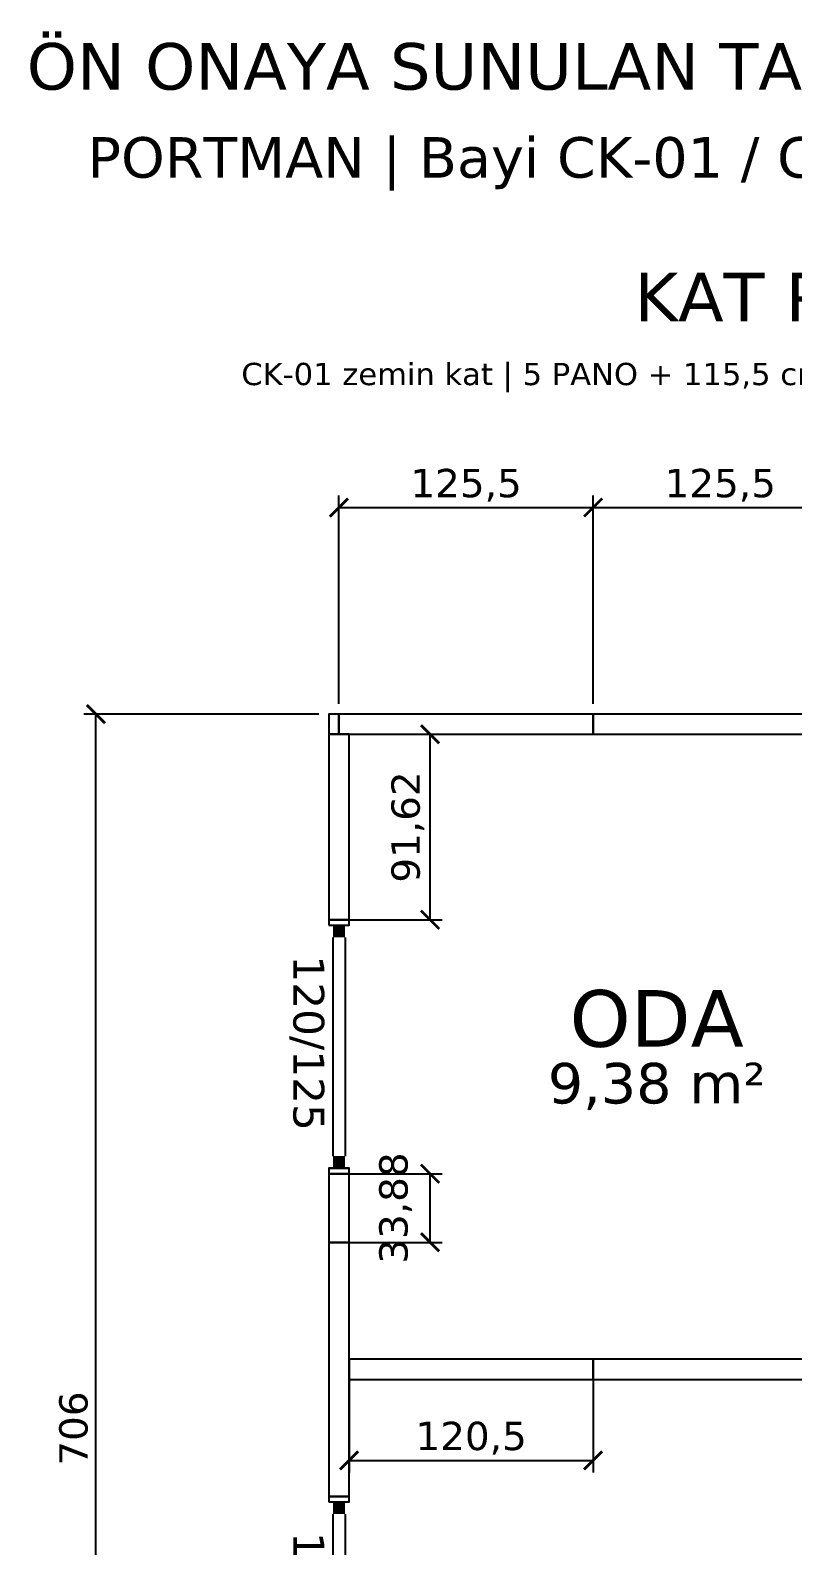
# Model space of a CAD drawing. Header units: centimetres. Extents: x -135 to 4099, y -1210 to 1044.
# Drawn here: x 906 to 1282, y 295 to 1044 of the extents above; entities that cross this region are included whole.
import ezdxf
from ezdxf.enums import TextEntityAlignment as Align

# ---------------------------------------------------------------- set-up
doc = ezdxf.new("R2010")
doc.units = ezdxf.units.CM
for name, color, linetype in [('DIS_DUVAR_100', 30, 'Continuous'), ('IC_DUVAR_100', 30, 'Continuous'), ('KOSE_PROFIL_100', 8, 'Continuous'), ('ODA_ADLARI', 7, 'Continuous'), ('OLCULER', 7, 'Continuous'), ('OZEL_PANEL_OLCU_CM', 3, 'Continuous'), ('PENCERE', 10, 'Continuous'), ('PORTMAN_INFO', 7, 'Continuous')]:
    doc.layers.add(name, color=color, linetype=linetype)
doc.styles.add('PORTMAN', font='DejaVuSans.ttf')
doc.styles.get("Standard").update_dxf_attribs({"font": 'DejaVuSans.ttf'})
doc.dimstyles.new('PORTMAN', dxfattribs={"dimtxt": 14, "dimasz": 9, "dimexe": 6, "dimexo": 5, "dimgap": 4, "dimtad": 1, "dimtxsty": 'PORTMAN', "dimblk": 'ARCHTICK', "dimcen": 2.5, "dimazin": 3, "dimtfac": 0.5, "dimtmove": 2, "dimatfit": 3})

# ---------------------------------------------------------------- blocks, each defined once
blk = doc.blocks.new('BOM_D01_1255p0_DIS_DOLU')
blk.add_lwpolyline([(0, 0), (10, 0), (10, 125.5), (0, 125.5)], close=True)
blk = doc.blocks.new('BOM_I14_1205p0_IC_DOLU')
blk.add_lwpolyline([(0, 0), (10, 0), (10, 120.5), (0, 120.5)], close=True)
blk = doc.blocks.new('BOM_I15_1255p0_IC_DOLU')
blk.add_lwpolyline([(0, 0), (10, 0), (10, 125.5), (0, 125.5)], close=True)
blk = doc.blocks.new('kaynak-pencere-120x125')
at = {"layer": 'PENCERE', "color": 1}
for p, q in [((53387.01, 8192.86), (53397.01, 8192.86)), ((53389.01, 8186.86), (53389.01, 8078.86)), ((53395.01, 8186.86), (53395.01, 8078.86)), ((53387.01, 8072.86), (53397.01, 8072.86))]:
    blk.add_line(p, q, dxfattribs=at)
for points in [[(53389.01, 8192.86), (53389.01, 8186.86), (53395.01, 8192.86), (53395.01, 8186.86)], [(53389.01, 8072.86), (53389.01, 8078.86), (53395.01, 8072.86), (53395.01, 8078.86)]]:
    blk.add_solid(points, dxfattribs=at)
at = {"layer": 'PENCERE', "color": 0, "lineweight": 25}
blk.add_text('120/125', height=15.217, rotation=270, dxfattribs=at).set_placement((53369.52, 8178.03))
blk = doc.blocks.new('BOM_P05_PENCERE_1200x1250')
at = {"layer": 'PENCERE'}
blk.add_blockref('kaynak-pencere-120x125', (0, 0), dxfattribs=at)
blk = doc.blocks.new('BOM_D13_1255p0_DIS_P120x125')
for points in [[(0, 122.75), (10, 122.75), (10, 125.5), (0, 125.5)], [(0, 0), (10, 0), (10, 2.75), (0, 2.75)]]:
    blk.add_lwpolyline(points, close=True)
at = {"layer": 'PENCERE'}
blk.add_blockref('BOM_P05_PENCERE_1200x1250', (-53387.006, -8070.111), dxfattribs=at)
blk = doc.blocks.new('BOM_D14_338p8_DIS_DOLU')
blk.add_lwpolyline([(0, 0), (10, 0), (10, 33.875), (0, 33.875)], close=True)
blk = doc.blocks.new('BOM_D15_916p2_DIS_DOLU')
blk.add_lwpolyline([(0, 0), (10, 0), (10, 91.625), (0, 91.625)], close=True)
blk = doc.blocks.new('BOM_B02_DIS_KOSE_50x100')
blk.add_lwpolyline([(0, 0), (5, 0), (5, 10), (0, 10)], close=True)
blk = doc.blocks.new('_ARCHTICK')
at = {"color": 0, "linetype": 'BYBLOCK', "const_width": 0.15}
blk.add_lwpolyline([(-0.5, -0.5), (0.5, 0.5)], dxfattribs=at)

msp = doc.modelspace()

# ---------------------------------------------------------------- block references
at = {"layer": 'DIS_DUVAR_100', "rotation": 270}
for p in [(1058, 706), (1183.5, 706)]:
    msp.add_blockref('BOM_D01_1255p0_DIS_DOLU', p, dxfattribs=at)
at = {"layer": 'DIS_DUVAR_100'}
for name, p in [('BOM_D15_916p2_DIS_DOLU', (1053, 604.375)), ('BOM_D13_1255p0_DIS_P120x125', (1053, 478.875)), ('BOM_D14_338p8_DIS_DOLU', (1053, 445)), ('BOM_D01_1255p0_DIS_DOLU', (1053, 319.5)), ('BOM_D13_1255p0_DIS_P120x125', (1053, 194))]:
    msp.add_blockref(name, p, dxfattribs=at)
at = {"layer": 'IC_DUVAR_100', "rotation": 270}
for name, p in [('BOM_I14_1205p0_IC_DOLU', (1063, 387.25)), ('BOM_I15_1255p0_IC_DOLU', (1183.5, 387.25))]:
    msp.add_blockref(name, p, dxfattribs=at)
at = {"layer": 'KOSE_PROFIL_100'}
msp.add_blockref('BOM_B02_DIS_KOSE_50x100', (1053, 696), dxfattribs=at)

# ---------------------------------------------------------------- texts
at = {"layer": 'ODA_ADLARI', "style": 'PORTMAN'}
for s, height, p in [('KAT PLANI — NET ALANLAR', 24, (1429.5, 912)), ('CK-01 zemin kat | 5 PANO + 115,5 cm x 5 PANO + 58,5 cm | 753 × 706 cm | Net alanlar oda adının altında, m²', 11, (1429.5, 874)), ('ODA', 28, (1214.875, 555.625)), ('9,38 m²', 20, (1214.875, 523.625))]:
    msp.add_text(s, height=height, dxfattribs=at).set_placement(p, align=Align.MIDDLE_CENTER)
at = {"layer": 'PORTMAN_INFO', "style": 'PORTMAN'}
for s, height, p in [('ÖN ONAYA SUNULAN TASLAK — ÜRETİM/STATİK PROJESİ DEĞİLDİR', 23, (1429.5, 1026)), ('PORTMAN | Bayi CK-01 / CK-01 zemin kat | İş Emri IE22-CK01-ZEMIN r01', 20, (1429.5, 981))]:
    msp.add_text(s, height=height, dxfattribs=at).set_placement(p, align=Align.MIDDLE_CENTER)

# ---------------------------------------------------------------- dimensions: what is measured, and where the dimension line sits
at = {"layer": 'OLCULER'}
for base, p1, p2 in [((1058, 808), (1058, 706), (1183.5, 706)), ((1183.5, 808), (1183.5, 706), (1309, 706))]:
    msp.add_linear_dim(base=base, p1=p1, p2=p2, dimstyle='PORTMAN', override={"dimtxt": 14, "dimasz": 9, "dimexe": 6, "dimexo": 5, "dimdec": 2, "dimzin": 8, "dimdsep": 44}, dxfattribs=at).render()
msp.add_linear_dim(base=(938, 0), p1=(1053, 0), p2=(1053, 706), angle=90, dimstyle='PORTMAN', override={"dimtxt": 14, "dimasz": 9, "dimexe": 6, "dimexo": 5, "dimdec": 2, "dimzin": 8, "dimdsep": 44}, dxfattribs=at).render()
at = {"layer": 'OZEL_PANEL_OLCU_CM'}
for base, p1, p2 in [((1103, 604.375), (1053, 604.375), (1053, 696)), ((1103, 445), (1053, 445), (1053, 478.875))]:
    msp.add_linear_dim(base=base, p1=p1, p2=p2, angle=90, dimstyle='PORTMAN', override={"dimtxt": 14, "dimasz": 9, "dimexe": 6, "dimexo": 5, "dimdec": 2, "dimzin": 8, "dimdsep": 44}, dxfattribs=at).render()
msp.add_linear_dim(base=(1063, 337.25), p1=(1063, 387.25), p2=(1183.5, 387.25), dimstyle='PORTMAN', override={"dimtxt": 14, "dimasz": 9, "dimexe": 6, "dimexo": 5, "dimdec": 2, "dimzin": 8, "dimdsep": 44}, dxfattribs=at).render()

doc.saveas('drawing.dxf')
